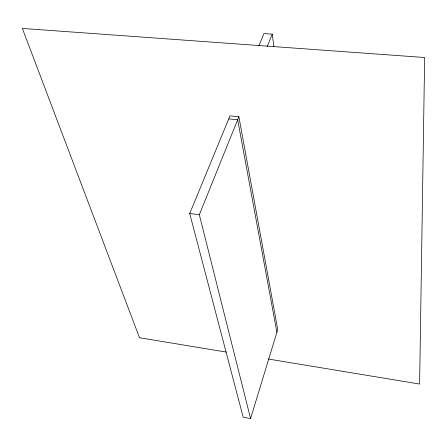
<?xml version="1.0" encoding="UTF-8"?>
<svg xmlns="http://www.w3.org/2000/svg" width="447" height="447" viewBox="0 0 447 447"><rect width="100%" height="100%" fill="white"/><g stroke="black" fill="none" stroke-linecap="round" stroke-linejoin="round"><path stroke-width="0.67" d="M250.577 418.576L277.743 329.512L238.888 116.745L229.976 115.907L189.707 213.526L243.179 417.213L250.577 418.576L199.334 214.728L238.888 116.745M267.267 46.454L272.229 34.156L263.937 33.592L258.88 45.845M228.747 118.896L237.675 119.746L276.894 332.294M189.707 213.526L199.334 214.728M226.221 352.074L139.503 337.731L22.35 28.424L424.65 57.512L419.616 384.057L268.206 359.014M272.229 34.156L273.91 46.617"/></g></svg>
